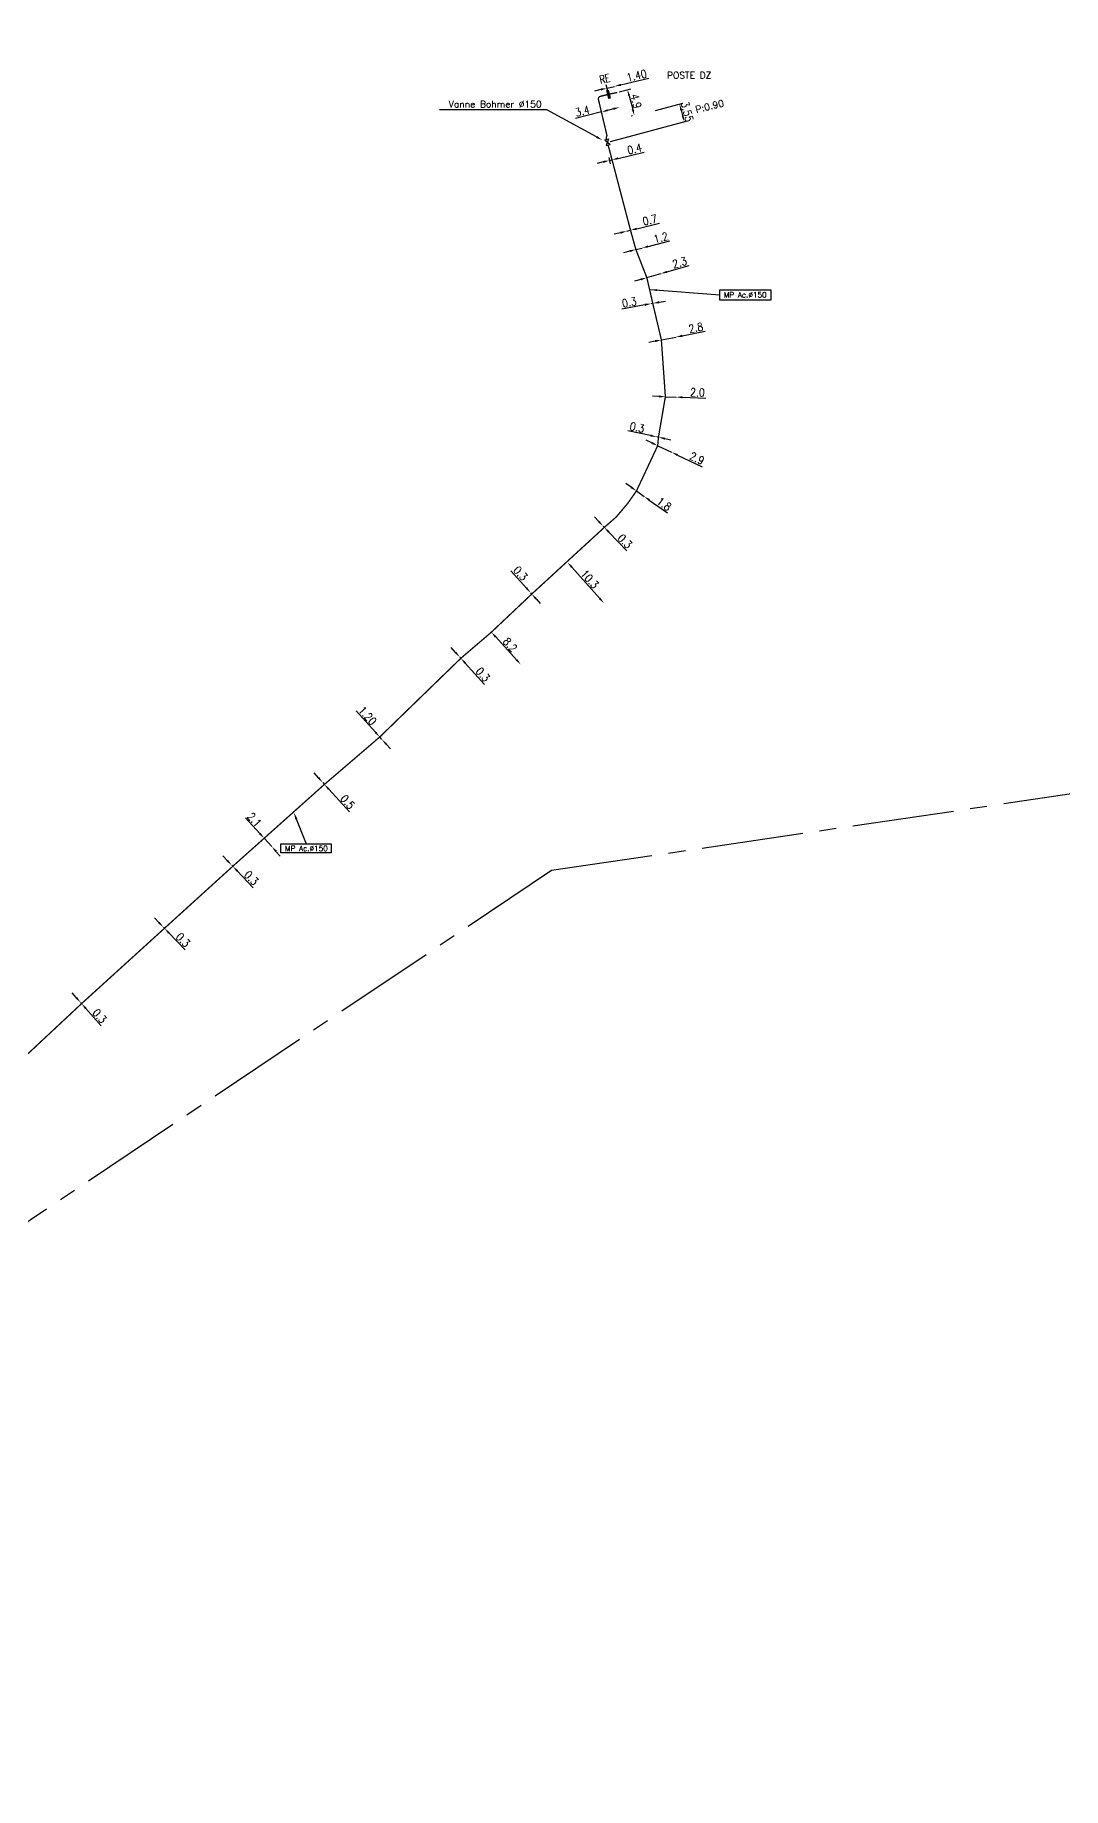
# Model space of a CAD drawing. Header units: millimetres. Extents: x 126999 to 128000, y 154000 to 155000.
# Drawn here: x 127203.6 to 127396.3, y 154331.8 to 154660.5 of the extents above; entities that cross this region are included whole.
import ezdxf
from ezdxf.enums import TextEntityAlignment as Align

# ---------------------------------------------------------------- set-up
doc = ezdxf.new("R2010")
doc.units = ezdxf.units.MM
doc.header["$PDMODE"] = 34
doc.linetypes.add('CENTER2', pattern=[28.575, 19.05, -3.175, 3.175, -3.175])
doc.layers.get('0').update_dxf_attribs({"linetype": 'CONTINUOUS'})
doc.layers.get('DEFPOINTS').update_dxf_attribs({"linetype": 'CONTINUOUS'})
for name, color, linetype in [('G_120', 4, 'CONTINUOUS'), ('G_300', 7, 'CONTINUOUS'), ('G_340', 7, 'CONTINUOUS')]:
    doc.layers.add(name, color=color, linetype=linetype)
doc.layers.add('G_990', color=7, linetype='CONTINUOUS', plot=False)
doc.styles.get("Standard").update_dxf_attribs({"font": 'romans.shx', "width": 0.85})
doc.linetypes.add('G_TYPB_AP', pattern='A,5,-0.3,["o",Standard,S=1.5,R=0,X=0,Y=-0.5],-1.65', length=6.95)
doc.dimstyles.get("Standard").update_dxf_attribs({"dimtxt": 1.5, "dimasz": 1.2, "dimexe": 0.625, "dimexo": 0.625, "dimgap": 0.25, "dimtad": 1, "dimdec": 1, "dimzin": 0, "dimdsep": 46, "dimtxsty": 'Standard', "dimcen": -0.5, "dimadec": 0, "dimazin": 0, "dimtfac": 1, "dimtdec": 1, "dimtmove": 0, "dimatfit": 3, "dimfxl": 1, "dimtolj": 1, "dimtzin": 0, "dimarcsym": 0})

# ---------------------------------------------------------------- blocks, each defined once
blk = doc.blocks.new('*D186')
at = {"layer": 'DEFPOINTS', "color": 0, "linetype": 'Continuous', "transparency": 16777216}
for p in [(127314.49, 154623.71), (127315.21, 154623.89), (127315.21, 154623.88)]:
    blk.add_point(p, dxfattribs=at)
at = {"layer": 'G_120', "color": 0, "linetype": 'Continuous', "lineweight": -2, "transparency": 16777216}
for p, q in [((127315.06, 154624.49), (127315.06, 154624.49)), ((127316.37, 154624.17), (127320.62, 154625.21)), ((127313.33, 154623.43), (127312.16, 154623.14)), ((127314.49, 154623.71), (127315.21, 154623.89))]:
    blk.add_line(p, q, dxfattribs=at)
at = {"layer": 'G_120', "color": 0, "linetype": 'Continuous', "transparency": 16777216}
for points in [[(127316.32, 154624.37), (127316.42, 154623.98), (127315.21, 154623.89)], [(127313.28, 154623.62), (127313.38, 154623.23), (127314.49, 154623.71)]]:
    blk.add_solid(points, dxfattribs=at)
at = {"layer": 'G_120', "color": 0, "linetype": 'Continuous', "transparency": 16777216, "insert": (127318.84, 154625.81), "char_height": 1.5, "attachment_point": 5, "rotation": 13.7825}
blk.add_mtext('\\A1;0.7', dxfattribs=at)
blk = doc.blocks.new('*D188')
at = {"layer": 'DEFPOINTS', "color": 0, "linetype": 'Continuous', "transparency": 16777216}
for p in [(127318.27, 154615), (127318.27, 154615), (127320.87, 154615.75)]:
    blk.add_point(p, dxfattribs=at)
at = {"layer": 'G_120', "color": 0, "linetype": 'Continuous', "lineweight": -2, "transparency": 16777216}
for p, q in [((127317.12, 154614.66), (127315.97, 154614.33)), ((127318.27, 154615), (127320.87, 154615.75)), ((127322.02, 154616.09), (127326.22, 154617.31))]:
    blk.add_line(p, q, dxfattribs=at)
at = {"layer": 'G_120', "color": 0, "linetype": 'Continuous', "transparency": 16777216}
for points in [[(127317.07, 154614.85), (127317.18, 154614.47), (127318.27, 154615)], [(127321.96, 154616.28), (127322.08, 154615.9), (127320.87, 154615.75)]]:
    blk.add_solid(points, dxfattribs=at)
at = {"layer": 'G_120', "color": 0, "linetype": 'Continuous', "transparency": 16777216, "insert": (127324.41, 154617.83), "char_height": 1.5, "attachment_point": 5, "rotation": 16.2515}
blk.add_mtext('\\A1;2.3', dxfattribs=at)
blk = doc.blocks.new('*D189')
at = {"layer": 'DEFPOINTS', "color": 0, "linetype": 'Continuous', "transparency": 16777216}
for p in [(127320.99, 154603.33), (127320.99, 154603.33), (127323.74, 154603.87)]:
    blk.add_point(p, dxfattribs=at)
at = {"layer": 'G_120', "color": 0, "linetype": 'Continuous', "lineweight": -2, "transparency": 16777216}
for p, q in [((127324.92, 154604.1), (127329.21, 154604.94)), ((127319.82, 154603.1), (127318.64, 154602.87)), ((127320.99, 154603.33), (127323.74, 154603.87))]:
    blk.add_line(p, q, dxfattribs=at)
at = {"layer": 'G_120', "color": 0, "linetype": 'Continuous', "transparency": 16777216}
for points in [[(127324.88, 154604.3), (127324.96, 154603.9), (127323.74, 154603.87)], [(127319.78, 154603.29), (127319.85, 154602.9), (127320.99, 154603.33)]]:
    blk.add_solid(points, dxfattribs=at)
at = {"layer": 'G_120', "color": 0, "linetype": 'Continuous', "transparency": 16777216, "insert": (127327.46, 154605.62), "char_height": 1.5, "attachment_point": 5, "rotation": 11.1136}
blk.add_mtext('\\A1;2.8', dxfattribs=at)
blk = doc.blocks.new('*D205')
at = {"layer": 'DEFPOINTS', "color": 0, "linetype": 'Continuous', "transparency": 16777216}
for p in [(127303.4, 154561.63), (127310.23, 154553.97), (127310.23, 154553.97)]:
    blk.add_point(p, dxfattribs=at)
at = {"layer": 'G_120', "color": 0, "linetype": 'Continuous', "lineweight": -2, "transparency": 16777216}
blk.add_line((127304.2, 154560.74), (127309.43, 154554.87), dxfattribs=at)
at = {"layer": 'G_120', "color": 0, "linetype": 'Continuous', "transparency": 16777216}
for points in [[(127304.35, 154560.87), (127304.05, 154560.6), (127303.4, 154561.63)], [(127309.58, 154555), (127309.28, 154554.73), (127310.23, 154553.97)]]:
    blk.add_solid(points, dxfattribs=at)
at = {"layer": 'G_120', "color": 0, "linetype": 'Continuous', "transparency": 16777216, "insert": (127307.56, 154558.47), "char_height": 1.5, "attachment_point": 5, "rotation": 311.7076}
blk.add_mtext('\\A1;10.3', dxfattribs=at)
blk = doc.blocks.new('*D206')
at = {"layer": 'DEFPOINTS', "color": 0, "linetype": 'Continuous', "transparency": 16777216}
for p in [(127212.09, 154479.12), (127212.09, 154479.12), (127212.29, 154478.89)]:
    blk.add_point(p, dxfattribs=at)
at = {"layer": 'G_120', "color": 0, "linetype": 'Continuous', "lineweight": -2, "transparency": 16777216}
for p, q in [((127211.29, 154480.02), (127210.5, 154480.92)), ((127212.09, 154479.12), (127212.29, 154478.89)), ((127213.08, 154477.99), (127215.97, 154474.71))]:
    blk.add_line(p, q, dxfattribs=at)
at = {"layer": 'G_120', "color": 0, "linetype": 'Continuous', "transparency": 16777216}
for points in [[(127211.44, 154480.15), (127211.14, 154479.88), (127212.09, 154479.12)], [(127213.23, 154478.12), (127212.93, 154477.86), (127212.29, 154478.89)]]:
    blk.add_solid(points, dxfattribs=at)
at = {"layer": 'G_120', "color": 0, "linetype": 'Continuous', "transparency": 16777216, "insert": (127215.67, 154476.56), "char_height": 1.5, "attachment_point": 5, "rotation": 311.3456}
blk.add_mtext('\\A1;0.3', dxfattribs=at)
blk = doc.blocks.new('*D207')
at = {"layer": 'DEFPOINTS', "color": 0, "linetype": 'Continuous', "transparency": 16777216}
for p in [(127227.62, 154493.22), (127227.62, 154493.22), (127227.83, 154493.01)]:
    blk.add_point(p, dxfattribs=at)
at = {"layer": 'G_120', "color": 0, "linetype": 'Continuous', "lineweight": -2, "transparency": 16777216}
for p, q in [((127226.79, 154494.09), (127225.96, 154494.96)), ((127227.62, 154493.22), (127227.83, 154493.01)), ((127228.66, 154492.14), (127231.68, 154488.99))]:
    blk.add_line(p, q, dxfattribs=at)
at = {"layer": 'G_120', "color": 0, "linetype": 'Continuous', "transparency": 16777216}
for points in [[(127226.93, 154494.23), (127226.64, 154493.95), (127227.62, 154493.22)], [(127228.8, 154492.28), (127228.51, 154492), (127227.83, 154493.01)]]:
    blk.add_solid(points, dxfattribs=at)
at = {"layer": 'G_120', "color": 0, "linetype": 'Continuous', "transparency": 16777216, "insert": (127231.31, 154490.82), "char_height": 1.5, "attachment_point": 5, "rotation": 313.7924}
blk.add_mtext('\\A1;0.3', dxfattribs=at)
blk = doc.blocks.new('*D208')
at = {"layer": 'DEFPOINTS', "color": 0, "linetype": 'Continuous', "transparency": 16777216}
for p in [(127240.43, 154504.85), (127240.43, 154504.85), (127240.64, 154504.64)]:
    blk.add_point(p, dxfattribs=at)
at = {"layer": 'G_120', "color": 0, "linetype": 'Continuous', "lineweight": -2, "transparency": 16777216}
for p, q in [((127239.6, 154505.72), (127238.77, 154506.59)), ((127240.43, 154504.85), (127240.64, 154504.64)), ((127241.47, 154503.77), (127244.49, 154500.61))]:
    blk.add_line(p, q, dxfattribs=at)
at = {"layer": 'G_120', "color": 0, "linetype": 'Continuous', "transparency": 16777216}
for points in [[(127239.74, 154505.86), (127239.45, 154505.58), (127240.43, 154504.85)], [(127241.61, 154503.91), (127241.32, 154503.63), (127240.64, 154504.64)]]:
    blk.add_solid(points, dxfattribs=at)
at = {"layer": 'G_120', "color": 0, "linetype": 'Continuous', "transparency": 16777216, "insert": (127244.12, 154502.45), "char_height": 1.5, "attachment_point": 5, "rotation": 313.7924}
blk.add_mtext('\\A1;0.3', dxfattribs=at)
blk = doc.blocks.new('*D209')
at = {"layer": 'DEFPOINTS', "color": 0, "linetype": 'Continuous', "transparency": 16777216}
for p in [(127246.52, 154509.89), (127246.52, 154509.89), (127247.94, 154508.33)]:
    blk.add_point(p, dxfattribs=at)
at = {"layer": 'G_120', "color": 0, "linetype": 'Continuous', "lineweight": -2, "transparency": 16777216}
for p, q in [((127245.72, 154510.77), (127243.02, 154513.74)), ((127247.94, 154508.33), (127246.52, 154509.89)), ((127248.74, 154507.44), (127249.55, 154506.56))]:
    blk.add_line(p, q, dxfattribs=at)
at = {"layer": 'G_120', "color": 0, "linetype": 'Continuous', "transparency": 16777216}
for points in [[(127245.86, 154510.91), (127245.57, 154510.64), (127246.52, 154509.89)], [(127248.89, 154507.58), (127248.6, 154507.31), (127247.94, 154508.33)]]:
    blk.add_solid(points, dxfattribs=at)
at = {"layer": 'G_120', "color": 0, "linetype": 'Continuous', "transparency": 16777216, "insert": (127244.7, 154513.37), "char_height": 1.5, "attachment_point": 5, "rotation": 312.283}
blk.add_mtext('\\A1;2.1', dxfattribs=at)
blk = doc.blocks.new('*D210')
at = {"layer": 'DEFPOINTS', "color": 0, "linetype": 'Continuous', "transparency": 16777216}
for p in [(127257.49, 154520.36), (127257.49, 154520.36), (127257.82, 154519.99)]:
    blk.add_point(p, dxfattribs=at)
at = {"layer": 'G_120', "color": 0, "linetype": 'Continuous', "lineweight": -2, "transparency": 16777216}
for p, q in [((127256.68, 154521.25), (127255.87, 154522.14)), ((127257.49, 154520.36), (127257.82, 154519.99)), ((127258.63, 154519.11), (127262.49, 154514.87))]:
    blk.add_line(p, q, dxfattribs=at)
at = {"layer": 'G_120', "color": 0, "linetype": 'Continuous', "transparency": 16777216}
for points in [[(127256.83, 154521.39), (127256.53, 154521.12), (127257.49, 154520.36)], [(127258.78, 154519.24), (127258.48, 154518.97), (127257.82, 154519.99)]]:
    blk.add_solid(points, dxfattribs=at)
at = {"layer": 'G_120', "color": 0, "linetype": 'Continuous', "transparency": 16777216, "insert": (127262.16, 154516.71), "char_height": 1.5, "attachment_point": 5, "rotation": 312.283}
blk.add_mtext('\\A1;0.5', dxfattribs=at)
blk = doc.blocks.new('*D211')
at = {"layer": 'DEFPOINTS', "color": 0, "linetype": 'Continuous', "transparency": 16777216}
for p in [(127268.19, 154528.88), (127268.19, 154528.88), (127268.59, 154528.43)]:
    blk.add_point(p, dxfattribs=at)
at = {"layer": 'G_120', "color": 0, "linetype": 'Continuous', "lineweight": -2, "transparency": 16777216}
for p, q in [((127267.38, 154529.77), (127263.75, 154533.77)), ((127268.59, 154528.43), (127268.19, 154528.88)), ((127269.4, 154527.54), (127270.2, 154526.65))]:
    blk.add_line(p, q, dxfattribs=at)
at = {"layer": 'G_120', "color": 0, "linetype": 'Continuous', "transparency": 16777216}
for points in [[(127267.53, 154529.9), (127267.23, 154529.63), (127268.19, 154528.88)], [(127269.54, 154527.68), (127269.25, 154527.41), (127268.59, 154528.43)]]:
    blk.add_solid(points, dxfattribs=at)
at = {"layer": 'G_120', "color": 0, "linetype": 'Continuous', "transparency": 16777216, "insert": (127265.9, 154532.88), "char_height": 1.5, "attachment_point": 5, "rotation": 312.1904}
blk.add_mtext('\\A1;1.20', dxfattribs=at)
blk = doc.blocks.new('*D212')
at = {"layer": 'DEFPOINTS', "color": 0, "linetype": 'Continuous', "transparency": 16777216}
for p in [(127283.2, 154543.86), (127283.2, 154543.86), (127283.4, 154543.64)]:
    blk.add_point(p, dxfattribs=at)
at = {"layer": 'G_120', "color": 0, "linetype": 'Continuous', "lineweight": -2, "transparency": 16777216}
for p, q in [((127282.39, 154544.75), (127281.58, 154545.64)), ((127283.2, 154543.86), (127283.4, 154543.64)), ((127284.21, 154542.75), (127287.86, 154538.74))]:
    blk.add_line(p, q, dxfattribs=at)
at = {"layer": 'G_120', "color": 0, "linetype": 'Continuous', "transparency": 16777216}
for points in [[(127282.54, 154544.88), (127282.24, 154544.62), (127283.2, 154543.86)], [(127284.36, 154542.89), (127284.06, 154542.62), (127283.4, 154543.64)]]:
    blk.add_solid(points, dxfattribs=at)
at = {"layer": 'G_120', "color": 0, "linetype": 'Continuous', "transparency": 16777216, "insert": (127287.53, 154540.59), "char_height": 1.5, "attachment_point": 5, "rotation": 312.2803}
blk.add_mtext('\\A1;0.3', dxfattribs=at)
blk = doc.blocks.new('*D213')
at = {"layer": 'DEFPOINTS', "color": 0, "linetype": 'Continuous', "transparency": 16777216}
for p in [(127289.12, 154548.53), (127289.12, 154548.53), (127294.64, 154542.46)]:
    blk.add_point(p, dxfattribs=at)
at = {"layer": 'G_120', "color": 0, "linetype": 'Continuous', "lineweight": -2, "transparency": 16777216}
for p, q in [((127289.58, 154548.95), (127289.58, 154548.95)), ((127293.83, 154543.35), (127289.93, 154547.64)), ((127295.1, 154542.89), (127295.1, 154542.89))]:
    blk.add_line(p, q, dxfattribs=at)
at = {"layer": 'G_120', "color": 0, "linetype": 'Continuous', "transparency": 16777216}
for points in [[(127290.07, 154547.77), (127289.78, 154547.5), (127289.12, 154548.53)], [(127293.98, 154543.49), (127293.69, 154543.22), (127294.64, 154542.46)]]:
    blk.add_solid(points, dxfattribs=at)
at = {"layer": 'G_120', "color": 0, "linetype": 'Continuous', "transparency": 16777216, "insert": (127292.62, 154546.17), "char_height": 1.5, "attachment_point": 5, "rotation": 312.346}
blk.add_mtext('\\A1;8.2', dxfattribs=at)
blk = doc.blocks.new('*D214')
at = {"layer": 'DEFPOINTS', "color": 0, "linetype": 'Continuous', "transparency": 16777216}
for p in [(127296.49, 154555.91), (127296.49, 154555.91), (127296.69, 154555.68)]:
    blk.add_point(p, dxfattribs=at)
at = {"layer": 'G_120', "color": 0, "linetype": 'Continuous', "lineweight": -2, "transparency": 16777216}
for p, q in [((127295.69, 154556.8), (127292.77, 154560.06)), ((127296.69, 154555.68), (127296.49, 154555.91)), ((127297.49, 154554.79), (127298.29, 154553.89))]:
    blk.add_line(p, q, dxfattribs=at)
at = {"layer": 'G_120', "color": 0, "linetype": 'Continuous', "transparency": 16777216}
for points in [[(127295.84, 154556.93), (127295.54, 154556.67), (127296.49, 154555.91)], [(127297.64, 154554.92), (127297.34, 154554.65), (127296.69, 154555.68)]]:
    blk.add_solid(points, dxfattribs=at)
at = {"layer": 'G_120', "color": 0, "linetype": 'Continuous', "transparency": 16777216, "insert": (127294.58, 154559.54), "char_height": 1.5, "attachment_point": 5, "rotation": 311.8295}
blk.add_mtext('\\A1;0.3', dxfattribs=at)
blk = doc.blocks.new('*D215')
at = {"layer": 'DEFPOINTS', "color": 0, "linetype": 'Continuous', "transparency": 16777216}
for p in [(127310.09, 154568.39), (127310.09, 154568.39), (127310.3, 154568.18)]:
    blk.add_point(p, dxfattribs=at)
at = {"layer": 'G_120', "color": 0, "linetype": 'Continuous', "lineweight": -2, "transparency": 16777216}
for p, q in [((127309.26, 154569.26), (127308.43, 154570.13)), ((127310.09, 154568.39), (127310.3, 154568.18)), ((127311.13, 154567.31), (127314.54, 154563.76))]:
    blk.add_line(p, q, dxfattribs=at)
at = {"layer": 'G_120', "color": 0, "linetype": 'Continuous', "transparency": 16777216}
for points in [[(127309.41, 154569.4), (127309.12, 154569.12), (127310.09, 154568.39)], [(127311.28, 154567.45), (127310.99, 154567.17), (127310.3, 154568.18)]]:
    blk.add_solid(points, dxfattribs=at)
at = {"layer": 'G_120', "color": 0, "linetype": 'Continuous', "transparency": 16777216, "insert": (127314.17, 154565.59), "char_height": 1.5, "attachment_point": 5, "rotation": 313.7924}
blk.add_mtext('\\A1;0.3', dxfattribs=at)
blk = doc.blocks.new('*D216')
at = {"layer": 'DEFPOINTS', "color": 0, "linetype": 'Continuous', "transparency": 16777216}
for p in [(127316.32, 154575.01), (127316.32, 154575.01), (127317.75, 154574)]:
    blk.add_point(p, dxfattribs=at)
at = {"layer": 'G_120', "color": 0, "linetype": 'Continuous', "lineweight": -2, "transparency": 16777216}
for p, q in [((127315.34, 154575.7), (127314.36, 154576.39)), ((127316.32, 154575.01), (127317.75, 154574)), ((127318.73, 154573.31), (127322.16, 154570.9))]:
    blk.add_line(p, q, dxfattribs=at)
at = {"layer": 'G_120', "color": 0, "linetype": 'Continuous', "transparency": 16777216}
for points in [[(127315.45, 154575.86), (127315.22, 154575.53), (127316.32, 154575.01)], [(127318.85, 154573.47), (127318.62, 154573.15), (127317.75, 154574)]]:
    blk.add_solid(points, dxfattribs=at)
at = {"layer": 'G_120', "color": 0, "linetype": 'Continuous', "transparency": 16777216, "insert": (127321.51, 154572.57), "char_height": 1.5, "attachment_point": 5, "rotation": 324.8432}
blk.add_mtext('\\A1;1.8', dxfattribs=at)
blk = doc.blocks.new('*D217')
at = {"layer": 'DEFPOINTS', "color": 0, "linetype": 'Continuous', "transparency": 16777216}
for p in [(127320.3, 154583.49), (127320.3, 154583.49), (127322.92, 154582.26)]:
    blk.add_point(p, dxfattribs=at)
at = {"layer": 'G_120', "color": 0, "linetype": 'Continuous', "lineweight": -2, "transparency": 16777216}
for p, q in [((127319.22, 154584.01), (127318.13, 154584.52)), ((127320.3, 154583.49), (127322.92, 154582.26)), ((127324.01, 154581.75), (127328.65, 154579.56))]:
    blk.add_line(p, q, dxfattribs=at)
at = {"layer": 'G_120', "color": 0, "linetype": 'Continuous', "transparency": 16777216}
for points in [[(127319.3, 154584.19), (127319.13, 154583.83), (127320.3, 154583.49)], [(127324.1, 154581.93), (127323.92, 154581.57), (127322.92, 154582.26)]]:
    blk.add_solid(points, dxfattribs=at)
at = {"layer": 'G_120', "color": 0, "linetype": 'Continuous', "transparency": 16777216, "insert": (127327.67, 154581.13), "char_height": 1.5, "attachment_point": 5, "rotation": 334.7742}
blk.add_mtext('\\A1;2.9', dxfattribs=at)
blk = doc.blocks.new('*D218')
at = {"layer": 'DEFPOINTS', "color": 0, "linetype": 'Continuous', "transparency": 16777216}
for p in [(127320.15, 154585.14), (127320.15, 154585.14), (127320.44, 154585.07)]:
    blk.add_point(p, dxfattribs=at)
at = {"layer": 'G_120', "color": 0, "linetype": 'Continuous', "lineweight": -2, "transparency": 16777216}
for p, q in [((127318.98, 154585.38), (127314.7, 154586.28)), ((127320.44, 154585.07), (127320.15, 154585.14)), ((127321.62, 154584.83), (127322.79, 154584.58))]:
    blk.add_line(p, q, dxfattribs=at)
at = {"layer": 'G_120', "color": 0, "linetype": 'Continuous', "transparency": 16777216}
for points in [[(127319.02, 154585.58), (127318.94, 154585.19), (127320.15, 154585.14)], [(127321.66, 154585.02), (127321.58, 154584.63), (127320.44, 154585.07)]]:
    blk.add_solid(points, dxfattribs=at)
at = {"layer": 'G_120', "color": 0, "linetype": 'Continuous', "transparency": 16777216, "insert": (127316.45, 154586.93), "char_height": 1.5, "attachment_point": 5, "rotation": 348.2002}
blk.add_mtext('\\A1;0.3', dxfattribs=at)
blk = doc.blocks.new('*D219')
at = {"layer": 'DEFPOINTS', "color": 0, "linetype": 'Continuous', "transparency": 16777216}
for p in [(127321.74, 154592.68), (127321.74, 154592.68), (127323.74, 154592.61)]:
    blk.add_point(p, dxfattribs=at)
at = {"layer": 'G_120', "color": 0, "linetype": 'Continuous', "lineweight": -2, "transparency": 16777216}
for p, q in [((127320.54, 154592.72), (127319.34, 154592.76)), ((127321.74, 154592.68), (127323.74, 154592.61)), ((127324.94, 154592.57), (127329.31, 154592.42))]:
    blk.add_line(p, q, dxfattribs=at)
at = {"layer": 'G_120', "color": 0, "linetype": 'Continuous', "transparency": 16777216}
for points in [[(127320.55, 154592.92), (127320.54, 154592.52), (127321.74, 154592.68)], [(127324.95, 154592.77), (127324.93, 154592.37), (127323.74, 154592.61)]]:
    blk.add_solid(points, dxfattribs=at)
at = {"layer": 'G_120', "color": 0, "linetype": 'Continuous', "transparency": 16777216, "insert": (127327.76, 154593.48), "char_height": 1.5, "attachment_point": 5, "rotation": 358.0361}
blk.add_mtext('\\A1;2.0', dxfattribs=at)
blk = doc.blocks.new('*D220')
at = {"layer": 'DEFPOINTS', "color": 0, "linetype": 'Continuous', "transparency": 16777216}
for p in [(127319.08, 154610.12), (127319.08, 154610.12), (127319.38, 154610.17)]:
    blk.add_point(p, dxfattribs=at)
at = {"layer": 'G_120', "color": 0, "linetype": 'Continuous', "lineweight": -2, "transparency": 16777216}
for p, q in [((127317.9, 154609.9), (127313.6, 154609.11)), ((127319.38, 154610.17), (127319.08, 154610.12)), ((127320.56, 154610.39), (127321.74, 154610.61))]:
    blk.add_line(p, q, dxfattribs=at)
at = {"layer": 'G_120', "color": 0, "linetype": 'Continuous', "transparency": 16777216}
for points in [[(127317.87, 154610.1), (127317.94, 154609.71), (127319.08, 154610.12)], [(127320.52, 154610.59), (127320.59, 154610.2), (127319.38, 154610.17)]]:
    blk.add_solid(points, dxfattribs=at)
at = {"layer": 'G_120', "color": 0, "linetype": 'Continuous', "transparency": 16777216, "insert": (127314.98, 154610.38), "char_height": 1.5, "attachment_point": 5, "rotation": 10.4267}
blk.add_mtext('\\A1;0.3', dxfattribs=at)
blk = doc.blocks.new('*D7')
at = {"layer": 'DEFPOINTS', "color": 0, "linetype": 'Continuous', "transparency": 16777216}
for p in [(127316.21, 154620.27), (127316.21, 154620.27), (127317.37, 154620.56)]:
    blk.add_point(p, dxfattribs=at)
at = {"layer": 'G_120', "color": 0, "linetype": 'Continuous', "lineweight": -2, "transparency": 16777216}
for p, q in [((127318.53, 154620.86), (127322.59, 154621.9)), ((127315.05, 154619.97), (127313.88, 154619.67)), ((127316.21, 154620.27), (127317.37, 154620.56))]:
    blk.add_line(p, q, dxfattribs=at)
at = {"layer": 'G_120', "color": 0, "linetype": 'Continuous', "transparency": 16777216}
for points in [[(127318.48, 154621.06), (127318.58, 154620.67), (127317.37, 154620.56)], [(127315, 154620.16), (127315.1, 154619.77), (127316.21, 154620.27)]]:
    blk.add_solid(points, dxfattribs=at)
at = {"layer": 'G_120', "color": 0, "linetype": 'Continuous', "transparency": 16777216, "insert": (127320.89, 154622.5), "char_height": 1.5, "attachment_point": 5, "rotation": 14.3703}
blk.add_mtext('\\A1;1.2', dxfattribs=at)
blk = doc.blocks.new('*D8')
at = {"layer": 'DEFPOINTS', "color": 0, "linetype": 'Continuous', "transparency": 16777216}
for p in [(127312.48, 154649.7), (127315.92, 154645.42), (127316.16, 154645.48)]:
    blk.add_point(p, dxfattribs=at)
at = {"layer": 'G_120', "color": 0, "linetype": 'Continuous', "lineweight": -2, "transparency": 16777216}
for p, q in [((127313.09, 154649.86), (127315.25, 154650.43)), ((127314.95, 154649.11), (127315.62, 154646.58)), ((127315.56, 154645.32), (127315.32, 154645.26))]:
    blk.add_line(p, q, dxfattribs=at)
at = {"layer": 'G_120', "color": 0, "linetype": 'Continuous', "transparency": 16777216}
for points in [[(127315.14, 154649.16), (127314.76, 154649.06), (127314.64, 154650.27)], [(127315.81, 154646.63), (127315.42, 154646.53), (127315.92, 154645.42)]]:
    blk.add_solid(points, dxfattribs=at)
at = {"layer": 'G_120', "color": 0, "linetype": 'Continuous', "transparency": 16777216, "insert": (127316.25, 154648.1), "char_height": 1.5, "attachment_point": 5, "rotation": 284.7762}
blk.add_mtext('\\A1;4.9', dxfattribs=at)
blk = doc.blocks.new('*D9')
at = {"layer": 'DEFPOINTS', "color": 0, "linetype": 'Continuous', "transparency": 16777216}
for p in [(127312.2, 154650.87), (127312.2, 154650.87), (127311.09, 154649.38)]:
    blk.add_point(p, dxfattribs=at)
at = {"layer": 'G_340', "color": 0, "linetype": 'Continuous', "lineweight": -2, "transparency": 16777216}
for p, q in [((127309.64, 154650.26), (127308.48, 154649.99)), ((127310.94, 154649.99), (127310.67, 154651.15)), ((127310.81, 154650.54), (127312.2, 154650.87)), ((127313.36, 154651.15), (127318.62, 154652.4))]:
    blk.add_line(p, q, dxfattribs=at)
at = {"layer": 'G_340', "color": 0, "linetype": 'Continuous', "transparency": 16777216}
for points in [[(127309.6, 154650.46), (127309.69, 154650.07), (127310.81, 154650.54)], [(127313.32, 154651.34), (127313.41, 154650.96), (127312.2, 154650.87)]]:
    blk.add_solid(points, dxfattribs=at)
at = {"layer": 'G_340', "color": 0, "linetype": 'Continuous', "transparency": 16777216, "insert": (127316.35, 154652.89), "char_height": 1.5, "attachment_point": 5, "rotation": 13.383}
blk.add_mtext('\\A1;1.40', dxfattribs=at)
blk = doc.blocks.new('*D10')
at = {"layer": 'DEFPOINTS', "color": 0, "linetype": 'Continuous', "transparency": 16777216}
for p in [(127309.74, 154646.08), (127313.17, 154646.94), (127313.17, 154646.94)]:
    blk.add_point(p, dxfattribs=at)
at = {"layer": 'G_120', "color": 0, "linetype": 'Continuous', "lineweight": -2, "transparency": 16777216}
for p, q in [((127309.74, 154646.08), (127304.88, 154644.87)), ((127312.01, 154646.65), (127310.9, 154646.37))]:
    blk.add_line(p, q, dxfattribs=at)
at = {"layer": 'G_120', "color": 0, "linetype": 'Continuous', "transparency": 16777216}
for points in [[(127310.85, 154646.57), (127310.95, 154646.18), (127309.74, 154646.08)], [(127311.96, 154646.84), (127312.05, 154646.45), (127313.17, 154646.94)]]:
    blk.add_solid(points, dxfattribs=at)
at = {"layer": 'G_120', "color": 0, "linetype": 'Continuous', "transparency": 16777216, "insert": (127306.2, 154646.23), "char_height": 1.5, "attachment_point": 5, "rotation": 13.9868}
blk.add_mtext('\\A1;3.4', dxfattribs=at)
blk = doc.blocks.new('*D11')
at = {"layer": 'DEFPOINTS', "color": 0, "linetype": 'Continuous', "transparency": 16777216}
for p in [(127319.26, 154646.18), (127325.29, 154644.22), (127310.87, 154640.41)]:
    blk.add_point(p, dxfattribs=at)
at = {"layer": 'G_300', "color": 0, "linetype": 'Continuous', "lineweight": -2, "transparency": 16777216}
for p, q in [((127319.86, 154646.34), (127325.01, 154647.7)), ((127311.48, 154640.56), (127325.89, 154644.38)), ((127324.72, 154646.38), (127324.98, 154645.38))]:
    blk.add_line(p, q, dxfattribs=at)
at = {"layer": 'G_300', "color": 0, "linetype": 'Continuous', "transparency": 16777216}
for points in [[(127324.91, 154646.43), (127324.52, 154646.33), (127324.41, 154647.54)], [(127325.17, 154645.43), (127324.79, 154645.32), (127325.29, 154644.22)]]:
    blk.add_solid(points, dxfattribs=at)
at = {"layer": 'G_300', "color": 0, "linetype": 'Continuous', "transparency": 16777216, "insert": (127325.82, 154646.13), "char_height": 1.5, "attachment_point": 5, "rotation": 284.8064}
blk.add_mtext('\\A1;3.55', dxfattribs=at)
blk = doc.blocks.new('*D12')
at = {"layer": 'DEFPOINTS', "color": 0, "linetype": 'Continuous', "transparency": 16777216}
for p in [(127310.99, 154638.13), (127311.45, 154638.22), (127311.73, 154637.09)]:
    blk.add_point(p, dxfattribs=at)
at = {"layer": 'G_120', "color": 0, "linetype": 'Continuous', "lineweight": -2, "transparency": 16777216}
for p, q in [((127311.14, 154637.53), (127311.42, 154636.37)), ((127311.6, 154637.62), (127311.88, 154636.48)), ((127312.89, 154637.37), (127317.76, 154638.55)), ((127310.11, 154636.7), (127308.94, 154636.41)), ((127311.27, 154636.98), (127311.73, 154637.09))]:
    blk.add_line(p, q, dxfattribs=at)
at = {"layer": 'G_120', "color": 0, "linetype": 'Continuous', "transparency": 16777216}
for points in [[(127312.85, 154637.57), (127312.94, 154637.18), (127311.73, 154637.09)], [(127310.06, 154636.89), (127310.15, 154636.5), (127311.27, 154636.98)]]:
    blk.add_solid(points, dxfattribs=at)
at = {"layer": 'G_120', "color": 0, "linetype": 'Continuous', "transparency": 16777216, "insert": (127315.96, 154639.14), "char_height": 1.5, "attachment_point": 5, "rotation": 13.6292}
blk.add_mtext('\\A1;0.4', dxfattribs=at)
blk = doc.blocks.new('G_340_17')
at = {"linetype": 'Continuous'}
blk.add_hatch(color=0, dxfattribs=at).paths.add_polyline_path([(0.125, 0.75), (-0.125, 0.75), (-0.125, -0.75), (0.125, -0.75)])
at = {"color": 0, "linetype": 'Continuous'}
blk.add_lwpolyline([(-0.125, 0.75), (0.125, 0.75), (0.125, -0.75), (-0.125, -0.75)], close=True, dxfattribs=at)
at = {"color": 0, "linetype": 'Continuous', "width": 0.75}
for tag, height, flags, p in [('RE', 1.5, 8, (0, 3)), ('DEF_LEG', 1.2, 3, (0, -5)), ('DEF_COUP', 1.2, 3, (0, -7.5)), ('DEF_TYPE', 1.2, 3, (0, -10))]:
    blk.add_attdef(tag, text='', height=height, dxfattribs=dict(at, flags=flags)).set_placement(p, align=Align.MIDDLE)

msp = doc.modelspace()

# ---------------------------------------------------------------- linework, layer by layer
at = {"layer": 'G_120', "linetype": 'G_TYPB_AP', "flags": 128}
msp.add_lwpolyline([(127310.71, 154640.94, 0.25, 0.25, 0), (127310.65, 154641.27, 0.25, 0.25, 0), (127310.79, 154641.65, 0.25, 0.25, 0), (127309.74, 154646.08, 0.25, 0.25, 0), (127309.19, 154648.43, 0.25, 0.25, -0.379951), (127309.49, 154648.97, 0.25, 0.25, 0), (127311.09, 154649.38, 0, 0, 0)], format="xyseb", dxfattribs=at)
at = {"layer": 'G_120', "linetype": 'G_TYPB_AP', "const_width": 0.25, "flags": 128}
for points in [[(127311.09, 154649.38), (127312.71, 154649.71)], [(127311, 154639.86), (127311.45, 154638.22), (127315.21, 154623.88), (127316.21, 154620.27), (127318.27, 154615), (127319.38, 154610.17), (127320.99, 154603.33), (127321.74, 154592.68), (127320.44, 154585.07), (127320.3, 154583.49), (127316.32, 154575.01), (127314.69, 154572.69), (127312.56, 154570.16), (127310.3, 154568.18), (127296.69, 154555.68), (127289.12, 154548.53), (127283.4, 154543.64), (127268.19, 154528.88), (127257.82, 154519.99), (127246.52, 154509.89), (127240.64, 154504.64), (127227.83, 154493.01), (127212.29, 154478.89), (127197.94, 154465.48), (127187.18, 154455.3), (127187.18, 154455.3), (127177.19, 154446), (127171.58, 154441.09), (127168.2, 154438.08), (127165.48, 154435.49), (127157.35, 154428.15), (127140.49, 154412), (127138.39, 154410.32), (127121.73, 154394.59), (127106.51, 154380.21), (127099, 154372.75), (127083.62, 154358.52)]]:
    msp.add_lwpolyline(points, dxfattribs=at)
at = {"layer": 'G_120', "linetype": 'Continuous'}
for points in [[(127341.52, 154610.8), (127331.95, 154610.8), (127331.95, 154612.74), (127341.52, 154612.74)], [(127259.09, 154507.19), (127249.64, 154507.19), (127249.64, 154508.86), (127259.09, 154508.86)]]:
    msp.add_lwpolyline(points, close=True, dxfattribs=at)
msp.add_lwpolyline([(127252.55, 154513.53), (127254.37, 154508.86)], dxfattribs=at)
msp.add_solid([(127252.36, 154513.45), (127252.1, 154514.7), (127252.75, 154513.61)], dxfattribs=at)
at = {"layer": 'G_300', "linetype": 'Continuous'}
for p, q in [((127299.51, 154646.47), (127279.38, 154646.47)), ((127308.84, 154641.38), (127299.51, 154646.47)), ((127310.37, 154640.86), (127311.1, 154641.03)), ((127310.37, 154640.86), (127311.37, 154639.95)), ((127311.1, 154641.03), (127310.65, 154639.78)), ((127310.65, 154639.78), (127311.37, 154639.95))]:
    msp.add_line(p, q, dxfattribs=at)
msp.add_solid([(127308.94, 154641.56), (127308.74, 154641.2), (127309.94, 154640.78)], dxfattribs=at)
at = {"layer": 'G_990', "linetype": 'CENTER2'}
msp.add_lwpolyline([(127000, 154302.45), (127300.37, 154503.88), (127565.93, 154543.05), (127717.28, 154462.14), (127893.42, 154000), (128000, 154000), (128000, 155000), (127000, 155000), (127000, 154302.45)], dxfattribs=at)

# ---------------------------------------------------------------- block references
at = {"layer": 'G_340'}
ref = msp.add_blockref('G_340_17', (127311.09, 154649.38), dxfattribs=dict(at, rotation=13.38296199244762))
ref.add_attrib('RE', 'RE', dxfattribs={"layer": '0', "color": 0, "linetype": 'Continuous', "height": 1.5, "rotation": 12.1274, "width": 0.75}).set_placement((127310.39, 154652.3), align=Align.MIDDLE)

# ---------------------------------------------------------------- texts
at = {"layer": 'G_120', "linetype": 'Continuous'}
for s, height, p in [('POSTE DZ', 1.25, (127326.19, 154652.94)), ('MP Ac.%%c150', 1, (127336.72, 154611.78)), ('MP Ac.%%c150', 1, (127254.45, 154507.99))]:
    msp.add_text(s, height=height, dxfattribs=at).set_placement(p, align=Align.MIDDLE)
msp.add_text('P:0.90', height=1.25, rotation=13.8861, dxfattribs=at).set_placement((127330.05, 154647.13), align=Align.MIDDLE)
at = {"layer": 'G_300', "linetype": 'Continuous'}
msp.add_text('Vanne Bohmer %%c150', height=1.25, dxfattribs=at).set_placement((127289.83, 154647.53), align=Align.MIDDLE)

# ---------------------------------------------------------------- dimensions: what is measured, and where the dimension line sits
at = {"layer": 'G_120', "linetype": 'Continuous'}
dim = msp.add_linear_dim(base=(127315.92, 154645.42), p1=(127312.48, 154649.7), p2=(127316.16, 154645.48), angle=284.7762, text='4.9', dimstyle='Standard', dxfattribs=at)
dim.commit()
dim.dimension.update_dxf_attribs({"geometry": '*D8', "text_midpoint": (127316.25, 154648.1)})
for base, p1, p2, angle, text, picture, middle, dimtype in [((127313.17, 154646.94), (127309.74, 154646.08), (127313.17, 154646.94), 13.9868, '3.4', '*D10', (127306.44, 154645.26), 160), ((127311.73, 154637.09), (127310.99, 154638.13), (127311.45, 154638.22), 13.6292, '0.4', '*D12', (127316.19, 154638.17), 160), ((127315.21, 154623.89), (127314.49, 154623.71), (127315.21, 154623.88), 13.7825, '0.7', '*D186', (127319.08, 154624.84), 160), ((127316.21, 154620.27), (127317.37, 154620.56), (127316.21, 154620.27), 194.3703, '1.2', '*D7', (127321.14, 154621.53), 160), ((127318.27, 154615), (127320.87, 154615.75), (127318.27, 154615), 196.2515, '2.3', '*D188', (127324.69, 154616.87), 161), ((127320.99, 154603.33), (127323.74, 154603.87), (127320.99, 154603.33), 191.1136, '2.8', '*D189', (127327.65, 154604.64), 160), ((127321.74, 154592.68), (127323.74, 154592.61), (127321.74, 154592.68), 178.0361, '2.0', '*D219', (127327.72, 154592.48), 161), ((127320.3, 154583.49), (127322.92, 154582.26), (127320.3, 154583.49), 154.7742, '2.9', '*D217', (127327.24, 154580.22), 161), ((127316.32, 154575.01), (127317.75, 154574), (127316.32, 154575.01), 144.8432, '1.8', '*D216', (127320.93, 154571.76), 161), ((127310.09, 154568.39), (127310.3, 154568.18), (127310.09, 154568.39), 133.7924, '0.3', '*D215', (127313.44, 154564.9), 161), ((127283.2, 154543.86), (127283.4, 154543.64), (127283.2, 154543.86), 132.2803, '0.3', '*D212', (127286.79, 154539.91), 161), ((127257.49, 154520.36), (127257.82, 154519.99), (127257.49, 154520.36), 132.283, '0.5', '*D210', (127261.42, 154516.04), 161), ((127240.43, 154504.85), (127240.64, 154504.64), (127240.43, 154504.85), 133.7924, '0.3', '*D208', (127243.39, 154501.76), 161), ((127227.62, 154493.22), (127227.83, 154493.01), (127227.62, 154493.22), 133.7924, '0.3', '*D207', (127230.58, 154490.13), 161), ((127212.09, 154479.12), (127212.29, 154478.89), (127212.09, 154479.12), 131.3456, '0.3', '*D206', (127214.92, 154475.9), 161)]:
    dim = msp.add_linear_dim(base=base, p1=p1, p2=p2, angle=angle, text=text, dimstyle='Standard', dxfattribs=at)
    dim.commit()
    dim.dimension.update_dxf_attribs({"geometry": picture, "text_midpoint": middle, "dimtype": dimtype})
for p1, p2, text, picture, middle in [((127319.38, 154610.17), (127319.08, 154610.12), '0.3', '*D220', (127314.98, 154610.38)), ((127320.44, 154585.07), (127320.15, 154585.14), '0.3', '*D218', (127316.45, 154586.93)), ((127303.4, 154561.63), (127310.23, 154553.97), '10.3', '*D205', (127307.56, 154558.47)), ((127296.69, 154555.68), (127296.49, 154555.91), '0.3', '*D214', (127294.58, 154559.54)), ((127294.64, 154542.46), (127289.12, 154548.53), '8.2', '*D213', (127292.62, 154546.17)), ((127268.59, 154528.43), (127268.19, 154528.88), '1.20', '*D211', (127265.9, 154532.88)), ((127247.94, 154508.33), (127246.52, 154509.89), '2.1', '*D209', (127244.7, 154513.37))]:
    dim = msp.add_aligned_dim(p1=p1, p2=p2, distance=0, text=text, dimstyle='Standard', dxfattribs=at)
    dim.commit()
    dim.dimension.update_dxf_attribs({"geometry": picture, "text_midpoint": middle})
at = {"layer": 'G_300', "linetype": 'Continuous'}
dim = msp.add_linear_dim(base=(127325.29, 154644.22), p1=(127319.26, 154646.18), p2=(127310.87, 154640.41), angle=284.8064, text='3.55', dimstyle='Standard', dxfattribs=at)
dim.commit()
dim.dimension.update_dxf_attribs({"geometry": '*D11', "text_midpoint": (127324.85, 154645.88), "dimtype": 160})
at = {"layer": 'G_340', "linetype": 'Continuous'}
dim = msp.add_linear_dim(base=(127312.2, 154650.87), p1=(127311.09, 154649.38), p2=(127312.2, 154650.87), angle=13.383, text='1.40', dimstyle='Standard', dxfattribs=at)
dim.commit()
dim.dimension.update_dxf_attribs({"geometry": '*D9', "text_midpoint": (127316.35, 154652.89)})

# ---------------------------------------------------------------- leaders
at = {"layer": 'G_300', "linetype": 'Continuous'}
msp.add_leader([(127318.99, 154612.75), (127331.95, 154611.77)], dimstyle='Standard', dxfattribs=at)

doc.saveas('drawing.dxf')
